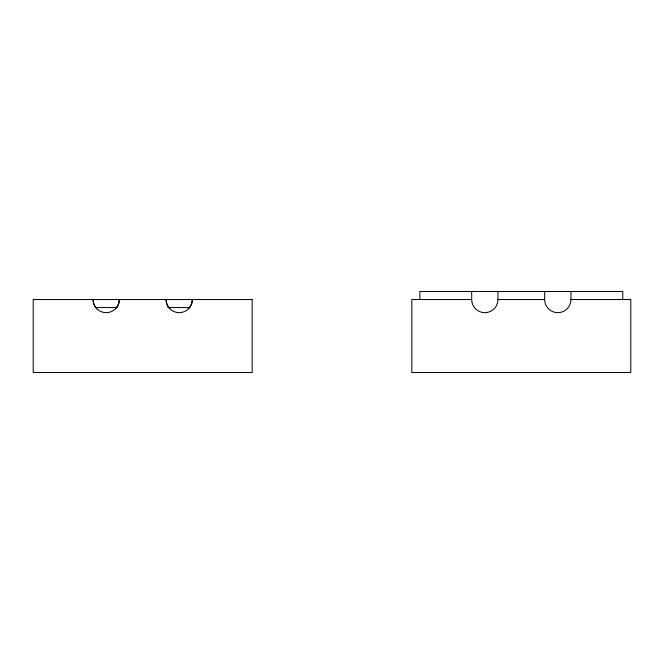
<?xml version="1.0" encoding="UTF-8"?>
<svg xmlns="http://www.w3.org/2000/svg" width="664" height="664" viewBox="0 0 664 664"><rect width="100%" height="100%" fill="white"/><g stroke="black" fill="none" stroke-linecap="round" stroke-linejoin="round"><path stroke-width="1" d="M115.478 308.81L117.57 306.087L118.881 302.917L119.329 299.522A13.139 13.139 0 0 1 106.19 312.661A13.139 13.139 0 0 1 93.051 299.522L93.499 302.917L94.811 306.087L96.894 308.81M188.468 308.81L190.551 306.087L191.863 302.917L192.311 299.522A13.139 13.139 0 0 1 179.18 312.661A13.139 13.139 0 0 1 166.042 299.522L166.49 302.917L167.801 306.087L169.884 308.81M471.689 299.522L411.838 299.522L411.838 372.512L630.8 372.512L630.8 299.522L570.949 299.522A13.139 13.139 0 0 1 557.81 312.661A13.139 13.139 0 0 1 544.671 299.522L497.959 299.522A13.139 13.139 0 0 1 484.82 312.661A13.139 13.139 0 0 1 471.689 299.522L471.689 291.488M95.5 307.548L117.345 307.548M168.025 307.548L189.862 307.548M622.774 299.522L622.774 291.488L419.864 291.488L419.864 299.522M570.949 291.488L570.949 299.522M544.671 291.488L544.671 299.522M497.959 291.488L497.959 299.522M252.162 299.522L33.2 299.522L33.2 372.512L252.162 372.512L252.162 299.522"/></g></svg>
